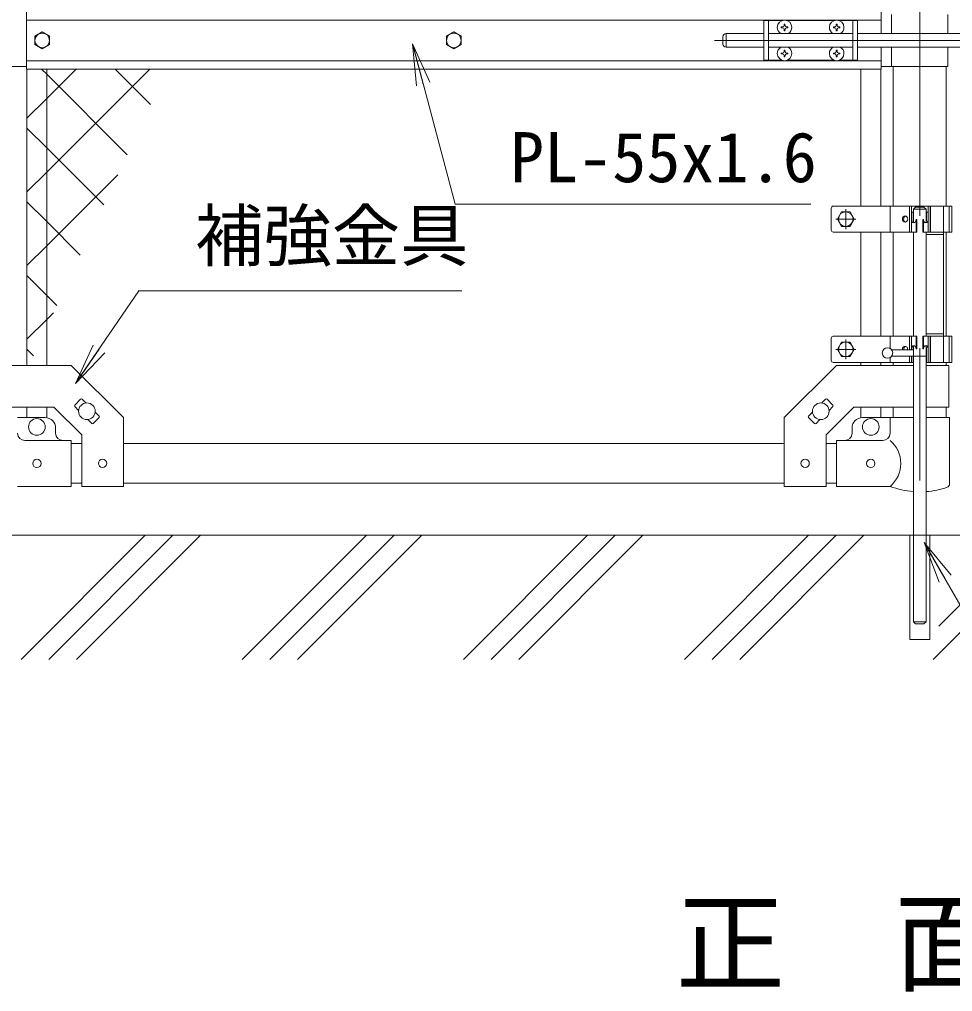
# Model space of a CAD drawing. Units: millimetres, scale not verified. Extents: x -4200 to 4200, y -2970 to 2970.
# Drawn here: x 348 to 1243, y -477 to 457 of the extents above; entities that cross this region are included whole.
import ezdxf
from ezdxf.enums import TextEntityAlignment as Align

# ---------------------------------------------------------------- set-up
doc = ezdxf.new("R2010")
doc.units = ezdxf.units.MM
doc.header["$LTSCALE"] = 20
doc.linetypes.add('USER1', pattern=[50.8, 31.75, -6.35, 6.35, -6.35])
doc.linetypes.add('USER3', pattern=[0.375, 0.25, -0.125])
doc.layers.add('0-0_D-TTL-TXT', color=7, linetype='Continuous')
for name, color, linetype, lineweight in [('0-1_D-BMK', 2, 'USER1', 13), ('0-2_D-STR1', 1, 'Continuous', 18), ('0-3_D-STR3', 3, 'Continuous', 13), ('0-5_0', 3, 'Continuous', 18), ('0-6_D-STR-TXT', 7, 'Continuous', 9), ('0-7_D-STR2', 7, 'Continuous', 9), ('0-9_D-BGD', 7, 'Continuous', 9)]:
    doc.layers.add(name, color=color, linetype=linetype, lineweight=lineweight)
doc.styles.add('ＭＳ ゴシック', font='')
doc.styles.get('ＭＳ ゴシック').set_extended_font_data('MS Gothic')

# ---------------------------------------------------------------- blocks, each defined once
blk = doc.blocks.new('_Open')
at = {"layer": '0-5_0', "color": 7, "lineweight": 9}
blk.add_line((-20, 3.33), (0, 0), dxfattribs=at)
blk.add_lwpolyline([(-20, -3.33), (0, 0), (-20, 0)], dxfattribs=at)

msp = doc.modelspace()

# ---------------------------------------------------------------- linework, layer by layer
at = {"layer": '0-1_D-BMK'}
for p, q in [((1211.59, 903.1), (1211.59, -35.29)), ((1014.52, 436.37), (1638.97, 436.37)), ((1140.59, 274.37), (1140.59, 255.37)), ((1150.09, 264.87), (1131.09, 264.87)), ((1140.59, 149.37), (1140.59, 130.37)), ((1150.09, 139.87), (1131.09, 139.87))]:
    msp.add_line(p, q, dxfattribs=at)
at = {"layer": '0-2_D-STR1'}
for p, q in [((1186.19, 411.37), (1186.19, 277.37)), ((1236.99, 411.37), (1236.99, 277.37)), ((1186.19, 252.37), (1186.19, 152.37)), ((1236.99, 252.37), (1236.99, 152.37)), ((1186.19, 127.37), (1186.19, 124.42)), ((1236.99, 127.37), (1236.99, 124.42)), ((1186.19, 84.42), (1186.19, 74.37)), ((1236.99, 84.42), (1236.99, 74.37)), ((397.39, 49.37), (407.39, 49.37)), ((447.39, 49.37), (1081.59, 49.37)), ((1121.59, 49.37), (1131.59, 49.37)), ((397.39, 11.37), (407.39, 11.37)), ((447.39, 11.37), (1081.59, 11.37)), ((1121.59, 11.37), (1131.59, 11.37))]:
    msp.add_line(p, q, dxfattribs=at)
at = {"layer": '0-3_D-STR3'}
for p, q in [((354.49, 408.87), (354.49, 463.87)), ((1174.49, 442.87), (1174.49, 463.87)), ((1184.59, 461.37), (1184.59, 442.87)), ((1238.59, 461.37), (1238.59, 442.87)), ((1174.49, 455.87), (354.49, 455.87)), ((1061.84, 455.37), (1061.84, 417.37)), ((1079.24, 455.37), (1061.84, 455.37)), ((1066.34, 455.37), (1066.34, 417.37)), ((1078.69, 448.47), (1078.69, 448.87)), ((1079.99, 448.45), (1078.69, 448.47)), ((1081.45, 452.02), (1081.42, 450.72)), ((1082.24, 452.02), (1081.45, 452.02)), ((1082.24, 452.02), (1082.26, 450.72)), ((1083.69, 449.28), (1084.99, 449.26)), ((1129.24, 455.37), (1084.44, 455.37)), ((1084.99, 449.26), (1084.99, 448.87)), ((1129.99, 449.28), (1128.69, 449.26)), ((1128.69, 449.26), (1128.69, 448.87)), ((1131.45, 452.02), (1131.42, 450.72)), ((1132.24, 452.02), (1131.45, 452.02)), ((1132.24, 452.02), (1132.26, 450.72)), ((1133.69, 448.45), (1134.99, 448.47)), ((1151.84, 455.37), (1134.44, 455.37)), ((1134.99, 448.47), (1134.99, 448.87)), ((1147.34, 455.37), (1147.34, 417.37)), ((1151.84, 455.37), (1151.84, 417.37)), ((1022.64, 439.87), (1022.64, 432.87)), ((1037.09, 442.87), (1025.64, 442.87)), ((1025.64, 442.87), (1025.64, 429.87)), ((1036.94, 442.87), (1061.84, 442.87)), ((1066.34, 442.87), (1147.34, 442.87)), ((1081.45, 445.72), (1081.42, 447.01)), ((1082.24, 445.72), (1081.45, 445.72)), ((1082.24, 445.72), (1082.26, 447.01)), ((1131.45, 445.72), (1131.42, 447.01)), ((1132.24, 445.72), (1131.45, 445.72)), ((1132.24, 445.72), (1132.26, 447.01)), ((1151.84, 442.87), (1332.64, 442.87)), ((1037.09, 429.87), (1025.64, 429.87)), ((1036.94, 429.87), (1061.84, 429.87)), ((1066.34, 429.87), (1147.34, 429.87)), ((1151.84, 429.87), (1332.64, 429.87)), ((1174.49, 408.87), (1174.49, 429.87)), ((1184.59, 429.87), (1184.59, 411.37)), ((1238.59, 429.87), (1238.59, 411.37)), ((1078.69, 423.47), (1078.69, 423.87)), ((1079.99, 423.45), (1078.69, 423.47)), ((1081.45, 427.02), (1081.42, 425.72)), ((1081.45, 420.72), (1081.42, 422.01)), ((1082.24, 427.02), (1081.45, 427.02)), ((1082.24, 420.72), (1081.45, 420.72)), ((1082.24, 427.02), (1082.26, 425.72)), ((1082.24, 420.72), (1082.26, 422.01)), ((1083.69, 424.28), (1084.99, 424.26)), ((1083.69, 423.45), (1084.99, 423.47)), ((1084.99, 424.26), (1084.99, 423.87)), ((1084.99, 423.47), (1084.99, 423.87)), ((1129.99, 424.28), (1128.69, 424.26)), ((1128.69, 424.26), (1128.69, 423.87)), ((1131.45, 427.02), (1131.42, 425.72)), ((1131.45, 420.72), (1131.42, 422.01)), ((1132.24, 427.02), (1131.45, 427.02)), ((1132.24, 420.72), (1131.45, 420.72)), ((1132.24, 427.02), (1132.26, 425.72)), ((1132.24, 420.72), (1132.26, 422.01)), ((1133.69, 424.28), (1134.99, 424.26)), ((1133.69, 423.45), (1134.99, 423.47)), ((1134.99, 424.26), (1134.99, 423.87)), ((1134.99, 423.47), (1134.99, 423.87)), ((290.39, 411.37), (354.49, 411.37)), ((1174.49, 416.87), (354.49, 416.87)), ((1079.24, 417.37), (1061.84, 417.37)), ((1129.24, 417.37), (1084.44, 417.37)), ((1151.84, 417.37), (1134.44, 417.37)), ((1238.59, 411.37), (1174.49, 411.37)), ((1174.49, 408.87), (354.49, 408.87)), ((354.89, 408.87), (354.89, 124.42)), ((373.89, 408.87), (373.89, 124.42)), ((1155.09, 408.87), (1155.09, 277.37)), ((1174.09, 408.87), (1174.09, 277.37)), ((1126.59, 275.37), (1126.59, 254.37)), ((1242.19, 277.37), (1128.59, 277.37)), ((1183.29, 277.37), (1183.29, 252.37)), ((1201.59, 277.37), (1201.59, 252.37)), ((1203.49, 277.37), (1203.49, 252.37)), ((1205.59, 271.37), (1203.49, 271.37)), ((1205.09, 264.37), (1205.09, 271.37)), ((1205.59, 274.37), (1205.59, 271.37)), ((1217.59, 274.37), (1205.59, 274.37)), ((1205.59, 271.37), (1205.59, 262.35)), ((1215.59, 276.37), (1217.59, 274.37)), ((1217.59, 274.37), (1217.59, 271.37)), ((1219.69, 271.37), (1217.59, 271.37)), ((1217.59, 271.37), (1217.59, 262.35)), ((1218.09, 271.37), (1218.09, 264.37)), ((1219.69, 277.37), (1219.69, 252.37)), ((1221.59, 277.37), (1221.59, 252.37)), ((1221.83, 277.37), (1221.83, 252.37)), ((1234.29, 277.37), (1234.29, 127.37)), ((1239.89, 277.37), (1239.89, 252.37)), ((1242.19, 277.37), (1242.19, 252.37)), ((1208.09, 264.37), (1208.09, 252.37)), ((1208.09, 264.37), (1208.78, 264.37)), ((1208.78, 264.37), (1208.78, 252.37)), ((1214.4, 264.37), (1214.4, 252.37)), ((1215.09, 264.37), (1214.4, 264.37)), ((1215.09, 264.37), (1215.09, 252.37)), ((1208.78, 252.37), (1128.59, 252.37)), ((1155.09, 252.37), (1155.09, 152.37)), ((1174.09, 252.37), (1174.09, 152.37)), ((1205.59, 252.37), (1205.59, 152.37)), ((1242.19, 252.37), (1214.4, 252.37)), ((1217.59, 252.37), (1217.59, 152.37)), ((1234.29, 250.07), (1217.59, 250.07)), ((1126.59, 150.37), (1126.59, 129.37)), ((1208.78, 152.37), (1128.59, 152.37)), ((1183.29, 152.37), (1183.29, 140.58)), ((1201.59, 139.37), (1201.59, 152.37)), ((1203.49, 139.37), (1203.49, 152.37)), ((1208.09, 140.37), (1208.09, 152.37)), ((1208.78, 140.37), (1208.78, 152.37)), ((1242.19, 152.37), (1214.4, 152.37)), ((1214.4, 140.37), (1214.4, 152.37)), ((1215.09, 140.37), (1215.09, 152.37)), ((1234.29, 154.67), (1217.59, 154.67)), ((1219.69, 127.37), (1219.69, 152.37)), ((1221.59, 127.37), (1221.59, 152.37)), ((1221.83, 152.37), (1221.83, 127.37)), ((1239.89, 152.37), (1239.89, 127.37)), ((1242.19, 152.37), (1242.19, 127.37)), ((1205.09, 140.37), (1205.09, 139.37)), ((1205.59, 142.38), (1205.59, 133.37)), ((1205.59, 142.38), (1205.59, -121.63)), ((1208.09, 140.37), (1208.78, 140.37)), ((1215.09, 140.37), (1214.4, 140.37)), ((1217.59, 142.38), (1217.59, 133.37)), ((1217.59, 142.38), (1217.59, -121.63)), ((1218.09, 127.37), (1218.09, 140.37)), ((1183.29, 132.16), (1183.29, 127.37)), ((1205.59, 139.37), (1184.59, 139.37)), ((1205.59, 133.37), (1184.59, 133.37)), ((1201.59, 127.37), (1201.59, 133.37)), ((1205.59, 133.37), (1203.49, 133.37)), ((1203.49, 127.37), (1203.49, 133.37)), ((1203.49, 133.37), (1218.09, 133.37)), ((1205.09, 133.37), (1205.09, 127.37)), ((1205.59, 127.37), (1128.59, 127.37)), ((1155.09, 127.37), (1155.09, 124.42)), ((1174.09, 127.37), (1174.09, 124.42)), ((1242.19, 127.37), (1217.59, 127.37)), ((1239.29, 124.42), (1217.59, 124.42)), ((1239.29, 84.42), (1239.29, 124.42)), ((289.69, 84.42), (380.82, 84.42)), ((354.89, 84.42), (354.89, 74.37)), ((373.89, 84.42), (373.89, 74.37)), ((380.82, 84.42), (407.39, 57.85)), ((400.72, 86.43), (406.38, 92.08)), ((400.72, 85.01), (404.44, 81.3)), ((407.79, 92.08), (411.51, 88.37)), ((1121.19, 92.08), (1117.47, 88.37)), ((1148.16, 84.42), (1121.59, 57.85)), ((1128.26, 86.43), (1122.6, 92.08)), ((1128.26, 85.01), (1124.54, 81.3)), ((1205.59, 84.42), (1148.16, 84.42)), ((1155.09, 84.42), (1155.09, 74.37)), ((1174.09, 84.42), (1174.09, 74.37)), ((1239.29, 84.42), (1217.59, 84.42)), ((420.34, 79.54), (424.06, 75.82)), ((1108.64, 79.54), (1104.92, 75.82)), ((345.94, 74.37), (372.39, 74.37)), ((413.27, 72.47), (416.99, 68.75)), ((418.4, 68.75), (424.06, 74.41)), ((447.39, 8.17), (447.39, 74.42)), ((1081.59, 8.17), (1081.59, 74.42)), ((1110.58, 68.75), (1104.92, 74.41)), ((1115.71, 72.47), (1111.99, 68.75)), ((1183.04, 74.37), (1183.04, 59.37)), ((1240.14, 74.37), (1217.59, 74.37)), ((1240.14, 74.37), (1240.14, 10.67)), ((382.39, 59.37), (382.39, 64.37)), ((407.39, 8.17), (407.39, 57.85)), ((1121.59, 8.17), (1121.59, 57.85)), ((1146.59, 59.37), (1146.59, 64.37)), ((397.39, 52.37), (352.94, 52.37)), ((397.39, 8.37), (397.39, 52.37)), ((1131.59, 52.37), (1176.04, 52.37)), ((1131.59, 8.37), (1131.59, 52.37)), ((397.39, 8.37), (345.94, 8.37)), ((407.39, 8.17), (447.39, 8.17)), ((1121.59, 8.17), (1081.59, 8.17)), ((1131.59, 8.37), (1183.04, 8.37)), ((1202.04, -38.63), (1202.04, -138.63)), ((1217.59, -121.63), (1205.59, -121.63)), ((1205.59, -121.63), (1207.59, -123.63)), ((1215.59, -123.63), (1207.59, -123.63)), ((1217.59, -121.63), (1215.59, -123.63))]:
    msp.add_line(p, q, dxfattribs=at)
at = {"layer": '0-3_D-STR3', "linetype": 'USER3'}
msp.add_line((1221.83, 252.37), (1235.83, 252.37), dxfattribs=at)
at = {"layer": '0-3_D-STR3'}
for points in [[(1079.99, 449.28), (1078.69, 449.26), (1078.69, 448.87)], [(1083.69, 448.45), (1084.99, 448.47), (1084.99, 448.87)], [(1129.99, 448.45), (1128.69, 448.47), (1128.69, 448.87)], [(1133.69, 449.28), (1134.99, 449.26), (1134.99, 448.87)], [(1079.99, 424.28), (1078.69, 424.26), (1078.69, 423.87)], [(1129.99, 423.45), (1128.69, 423.47), (1128.69, 423.87)], [(1215.59, 276.37), (1207.59, 276.37), (1205.59, 274.37)], [(289.69, 124.42), (397.39, 124.42), (447.39, 74.42)], [(1205.59, 124.42), (1131.59, 124.42), (1081.59, 74.42)], [(1205.59, 74.37), (1183.04, 74.37), (1156.59, 74.37)], [(1221.14, -38.63), (1221.14, -138.63), (1202.04, -138.63)]]:
    msp.add_lwpolyline(points, dxfattribs=at)
for points in [[(369.49, 444.47), (376.51, 440.42), (376.51, 432.32), (369.49, 428.27), (362.48, 432.32), (362.48, 440.42)], [(764.49, 444.47), (771.51, 440.42), (771.51, 432.32), (764.49, 428.27), (757.48, 432.32), (757.48, 440.42)], [(1144.64, 271.88), (1148.69, 264.87), (1144.64, 257.85), (1136.54, 257.85), (1132.49, 264.87), (1136.54, 271.88)], [(1144.64, 146.88), (1148.69, 139.87), (1144.64, 132.85), (1136.54, 132.85), (1132.49, 139.87), (1136.54, 146.88)]]:
    msp.add_lwpolyline(points, close=True, dxfattribs=at)
for centre, radius in [((369.49, 436.37), 7.03), ((764.49, 436.37), 7.03), ((1140.59, 264.87), 7.03), ((1140.59, 139.87), 7.03), ((1180.59, 136.37), 5), ((412.39, 80.42), 8), ((1116.59, 80.42), 8), ((364.39, 65.37), 8), ((1164.59, 65.37), 8), ((364.39, 30.37), 4), ((427.39, 30.42), 4), ((1101.59, 30.42), 4), ((1164.59, 30.37), 4)]:
    msp.add_circle(centre, radius, dxfattribs=at)
for centre, radius, start, end in [((1081.84, 448.87), 7, 0, 180), ((1081.84, 448.87), 7, 180, 238.99728), ((1079.94, 450.77), 1.49, 270, 0), ((1079.94, 446.96), 1.49, 0, 90), ((1083.75, 450.77), 1.49, 180, 270), ((1083.75, 446.96), 1.49, 90, 180), ((1081.84, 448.87), 7, 301.00272, 0), ((1131.84, 448.87), 7, 0, 180), ((1131.84, 448.87), 7, 180, 238.99728), ((1129.94, 450.77), 1.49, 270, 0), ((1129.94, 446.96), 1.49, 0, 90), ((1133.75, 450.77), 1.49, 180, 270), ((1133.75, 446.96), 1.49, 90, 180), ((1131.84, 448.87), 7, 301.00272, 0), ((1025.64, 439.87), 3, 90, 180), ((1025.64, 432.87), 3, 180, 270), ((1081.84, 423.87), 7, 121.00272, 180), ((1081.84, 423.87), 7, 0, 58.99728), ((1131.84, 423.87), 7, 121.00272, 180), ((1131.84, 423.87), 7, 0, 58.99728), ((1081.84, 423.87), 7, 180, 0), ((1079.94, 425.77), 1.49, 270, 0), ((1079.94, 421.96), 1.49, 0, 90), ((1083.75, 425.77), 1.49, 180, 270), ((1083.75, 421.96), 1.49, 90, 180), ((1131.84, 423.87), 7, 180, 0), ((1129.94, 425.77), 1.49, 270, 0), ((1129.94, 421.96), 1.49, 0, 90), ((1133.75, 425.77), 1.49, 180, 270), ((1133.75, 421.96), 1.49, 90, 180), ((1128.59, 275.37), 2, 90, 180), ((1128.59, 254.37), 2, 180, 270), ((1128.59, 150.37), 2, 90, 180), ((1128.59, 129.37), 2, 180, 270), ((401.43, 85.72), 1, 135, 225), ((407.09, 91.38), 1, 45, 135), ((1121.89, 91.38), 1, 45, 135), ((1127.55, 85.72), 1, 315, 45), ((423.35, 75.11), 1, 315, 45), ((1105.63, 75.11), 1, 135, 225), ((372.39, 64.37), 10, 0, 90), ((417.69, 69.46), 1, 225, 315), ((1111.29, 69.46), 1, 225, 315), ((1156.59, 64.37), 10, 90, 180), ((352.94, 59.37), 7, 180, 270), ((389.39, 59.37), 7, 180, 270), ((1139.59, 59.37), 7, 270, 0), ((1176.04, 59.37), 7, 270, 0), ((1164.84, 30.37), 28.55, 309.59418, 50.40582), ((1236.84, 10.67), 3.3, 289.22051, 0), ((1211.59, 83.1), 80, 249.0916, 265.69878), ((1211.59, 83.1), 80, 274.30122, 289.22051)]:
    msp.add_arc(centre, radius, start, end, dxfattribs=at)
msp.add_ellipse((1197.44, 264.87), major_axis=(0, 3), ratio=0.839449, dxfattribs=at)
for centre, major_axis, ratio, start_param, end_param in [((1198.6, 264.87), (0, -3), 0.839449, 3.373397, 6.051381), ((1205.79, 264.41), (0, -3), 0.766727, 4.702747, 7.841406), ((1206.94, 264.41), (0, -3), 0.615242, 4.702747, 6.003247), ((1217.39, 264.41), (0, -3), 0.766727, 4.724965, 7.863624), ((1216.25, 264.41), (0, -3), 0.615242, 0.279938, 1.580438), ((1197.44, 139.87), (0, -3), 0.839449, 1.403348, 4.879837), ((1198.6, 139.87), (0, -3), 0.839449, 3.373397, 4.879837), ((1205.79, 140.33), (0, 3), 0.766727, 4.724965, 7.863624), ((1206.94, 140.33), (0, 3), 0.615242, 0.279938, 1.580438), ((1217.39, 140.33), (0, 3), 0.766727, 4.702747, 7.841406), ((1216.25, 140.33), (0, 3), 0.615242, 4.702747, 6.003247)]:
    msp.add_ellipse(centre, major_axis=major_axis, ratio=ratio, start_param=start_param, end_param=end_param, dxfattribs=at)
at = {"layer": '0-6_D-STR-TXT'}
for points in [[(1107.15, 279.11), (765.87, 279.11), (725.36, 431.26)], [(772.3, 195.95), (462.24, 195.95), (402.53, 108.81)], [(1579.42, -252.31), (1335.09, -252.31), (1216.78, -47.38)]]:
    msp.add_lwpolyline(points, dxfattribs=at)
at = {"layer": '0-7_D-STR2'}
for p, q in [((473.54, 374.89), (439.57, 408.87)), ((373.89, 333.12), (354.89, 352.12)), ((428.57, 278.45), (373.89, 333.12)), ((373.89, 239.28), (442.12, 307.5)), ((373.89, 262.41), (354.89, 281.41)), ((406.08, 230.22), (373.89, 262.41)), ((354.89, 220.28), (373.89, 239.28)), ((373.89, 191.7), (354.89, 210.7)), ((383.59, 182), (373.89, 191.7)), ((354.89, 149.57), (373.89, 168.57)), ((373.89, 168.57), (380.33, 175.01)), ((361.11, 133.78), (354.89, 139.99))]:
    msp.add_line(p, q, dxfattribs=at)
for points in [[(354.89, 361.7), (373.89, 380.7), (402.06, 408.87)], [(354.89, 290.99), (373.89, 309.99), (472.77, 408.87)], [(451.05, 326.67), (373.89, 403.83), (368.86, 408.87)]]:
    msp.add_lwpolyline(points, dxfattribs=at)
at = {"layer": '0-9_D-BGD'}
for p, q in [((2591.99, -38.63), (-108.01, -38.63)), ((349.4, -157.69), (468.46, -38.63)), ((375.91, -157.69), (494.98, -38.63)), ((402.43, -157.69), (521.49, -38.63)), ((561.53, -157.69), (680.59, -38.63)), ((588.05, -157.69), (707.11, -38.63)), ((614.56, -157.69), (733.62, -38.63)), ((773.66, -157.69), (892.72, -38.63)), ((800.18, -157.69), (919.24, -38.63)), ((826.69, -157.69), (945.76, -38.63)), ((985.79, -157.69), (1104.85, -38.63)), ((1012.31, -157.69), (1131.37, -38.63)), ((1038.83, -157.69), (1157.89, -38.63)), ((1224.44, -157.69), (1343.5, -38.63)), ((1229.86, -125.76), (1316.99, -38.63))]:
    msp.add_line(p, q, dxfattribs=at)

# ---------------------------------------------------------------- block references
at = {"layer": '0-6_D-STR-TXT', "xscale": 2, "yscale": 2}
for p, rotation in [((724.84, 433.19), 104.91069), ((401.4, 107.16), 235.58239), ((1215.78, -45.65), 120)]:
    msp.add_blockref('_Open', p, dxfattribs=dict(at, rotation=rotation))

# ---------------------------------------------------------------- texts
at = {"layer": '0-0_D-TTL-TXT', "style": 'ＭＳ ゴシック'}
msp.add_text('正\u3000面\u3000図', height=76.98, dxfattribs=at).set_placement((977.25, -491.23), align=Align.BOTTOM_LEFT)
at = {"layer": '0-6_D-STR-TXT', "style": 'ＭＳ ゴシック'}
for s, p in [('PL-55x1.6', (818.32, 285.86)), ('補強金具', (516.21, 210.57))]:
    msp.add_text(s, height=48.09, dxfattribs=at).set_placement(p, align=Align.BOTTOM_LEFT)

doc.saveas('drawing.dxf')
